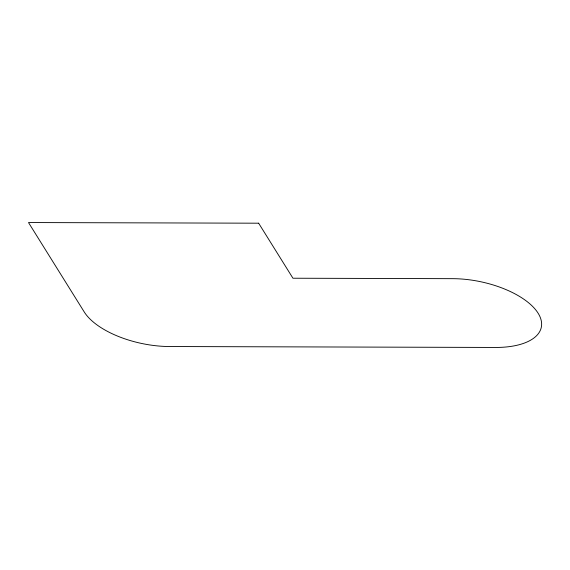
<?xml version="1.0" encoding="UTF-8"?>
<svg xmlns="http://www.w3.org/2000/svg" width="570" height="570" viewBox="0 0 570 570"><rect width="100%" height="100%" fill="white"/><g stroke="black" fill="none" stroke-linecap="round" stroke-linejoin="round"><path stroke-width="0.85" d="M258.645 223.198L28.5 222.549L84.239 311.961A68.6 31.991 12 0 0 169.603 346.531L495.636 347.451A68.6 31.991 12 0 0 538.13 313.243A68.6 31.991 12 0 0 452.765 278.673L292.944 278.224L258.645 223.198"/></g></svg>
